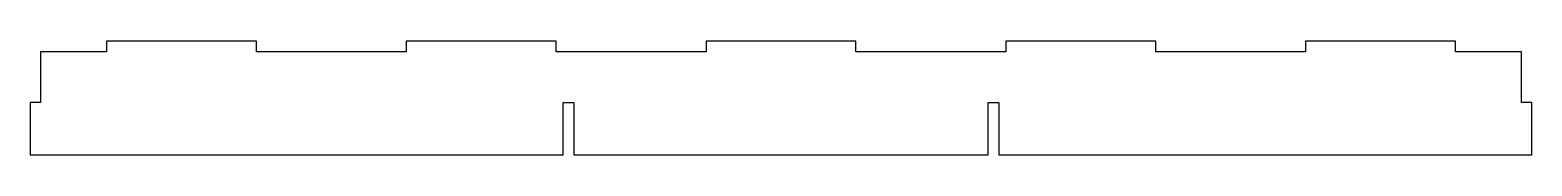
# Model space of a CAD drawing. Header units: millimetres. Extents: x -23248 to -22399, y -14986 to -14922.
import ezdxf

# ---------------------------------------------------------------- set-up
doc = ezdxf.new("R2010")
doc.units = ezdxf.units.MM

msp = doc.modelspace()

# ---------------------------------------------------------------- linework, layer by layer
for p, q in [((-23204.97, -14928.37, 24736.28), (-23242.22, -14928.37, 24736.28)), ((-23242.22, -14928.37, 24736.28), (-23242.22, -14956.87, 24736.28)), ((-23120.27, -14922.37, 24736.28), (-23204.97, -14922.37, 24736.28)), ((-23204.97, -14922.37, 24736.28), (-23204.97, -14928.37, 24736.28)), ((-23120.27, -14928.37, 24736.28), (-23120.27, -14922.37, 24736.28)), ((-23035.57, -14928.37, 24736.28), (-23120.27, -14928.37, 24736.28)), ((-22950.87, -14922.37, 24736.28), (-23035.57, -14922.37, 24736.28)), ((-23035.57, -14922.37, 24736.28), (-23035.57, -14928.37, 24736.28)), ((-22950.87, -14928.37, 24736.28), (-22950.87, -14922.37, 24736.28)), ((-22866.17, -14928.37, 24736.28), (-22950.87, -14928.37, 24736.28)), ((-22781.47, -14922.37, 24736.28), (-22866.17, -14922.37, 24736.28)), ((-22866.17, -14922.37, 24736.28), (-22866.17, -14928.37, 24736.28)), ((-22781.47, -14928.37, 24736.28), (-22781.47, -14922.37, 24736.28)), ((-22696.77, -14928.37, 24736.28), (-22781.47, -14928.37, 24736.28)), ((-22612.07, -14922.37, 24736.28), (-22696.77, -14922.37, 24736.28)), ((-22696.77, -14922.37, 24736.28), (-22696.77, -14928.37, 24736.28)), ((-22612.07, -14928.37, 24736.28), (-22612.07, -14922.37, 24736.28)), ((-22527.37, -14928.37, 24736.28), (-22612.07, -14928.37, 24736.28)), ((-22442.67, -14922.37, 24736.28), (-22527.37, -14922.37, 24736.28)), ((-22527.37, -14922.37, 24736.28), (-22527.37, -14928.37, 24736.28)), ((-22442.67, -14928.37, 24736.28), (-22442.67, -14922.37, 24736.28)), ((-22405.42, -14928.37, 24736.28), (-22442.67, -14928.37, 24736.28)), ((-22405.42, -14956.87, 24736.28), (-22405.42, -14928.37, 24736.28)), ((-23242.22, -14956.87, 24736.28), (-23248.22, -14956.87, 24736.28)), ((-23248.22, -14956.87, 24736.28), (-23248.22, -14986.27, 24736.28)), ((-22946.92, -14956.87, 24736.28), (-22940.92, -14956.87, 24736.28)), ((-22946.92, -14986.27, 24736.28), (-22946.92, -14956.87, 24736.28)), ((-22940.92, -14956.87, 24736.28), (-22940.92, -14986.27, 24736.28)), ((-22706.72, -14986.27, 24736.28), (-22706.72, -14956.87, 24736.28)), ((-22706.72, -14956.87, 24736.28), (-22700.72, -14956.87, 24736.28)), ((-22700.72, -14956.87, 24736.28), (-22700.72, -14986.27, 24736.28)), ((-22399.42, -14956.87, 24736.28), (-22405.42, -14956.87, 24736.28)), ((-22399.42, -14986.27, 24736.28), (-22399.42, -14956.87, 24736.28)), ((-23248.22, -14986.27, 24736.28), (-22946.92, -14986.27, 24736.28)), ((-22940.92, -14986.27, 24736.28), (-22706.72, -14986.27, 24736.28)), ((-22700.72, -14986.27, 24736.28), (-22399.42, -14986.27, 24736.28))]:
    msp.add_line(p, q)

doc.saveas('drawing.dxf')
